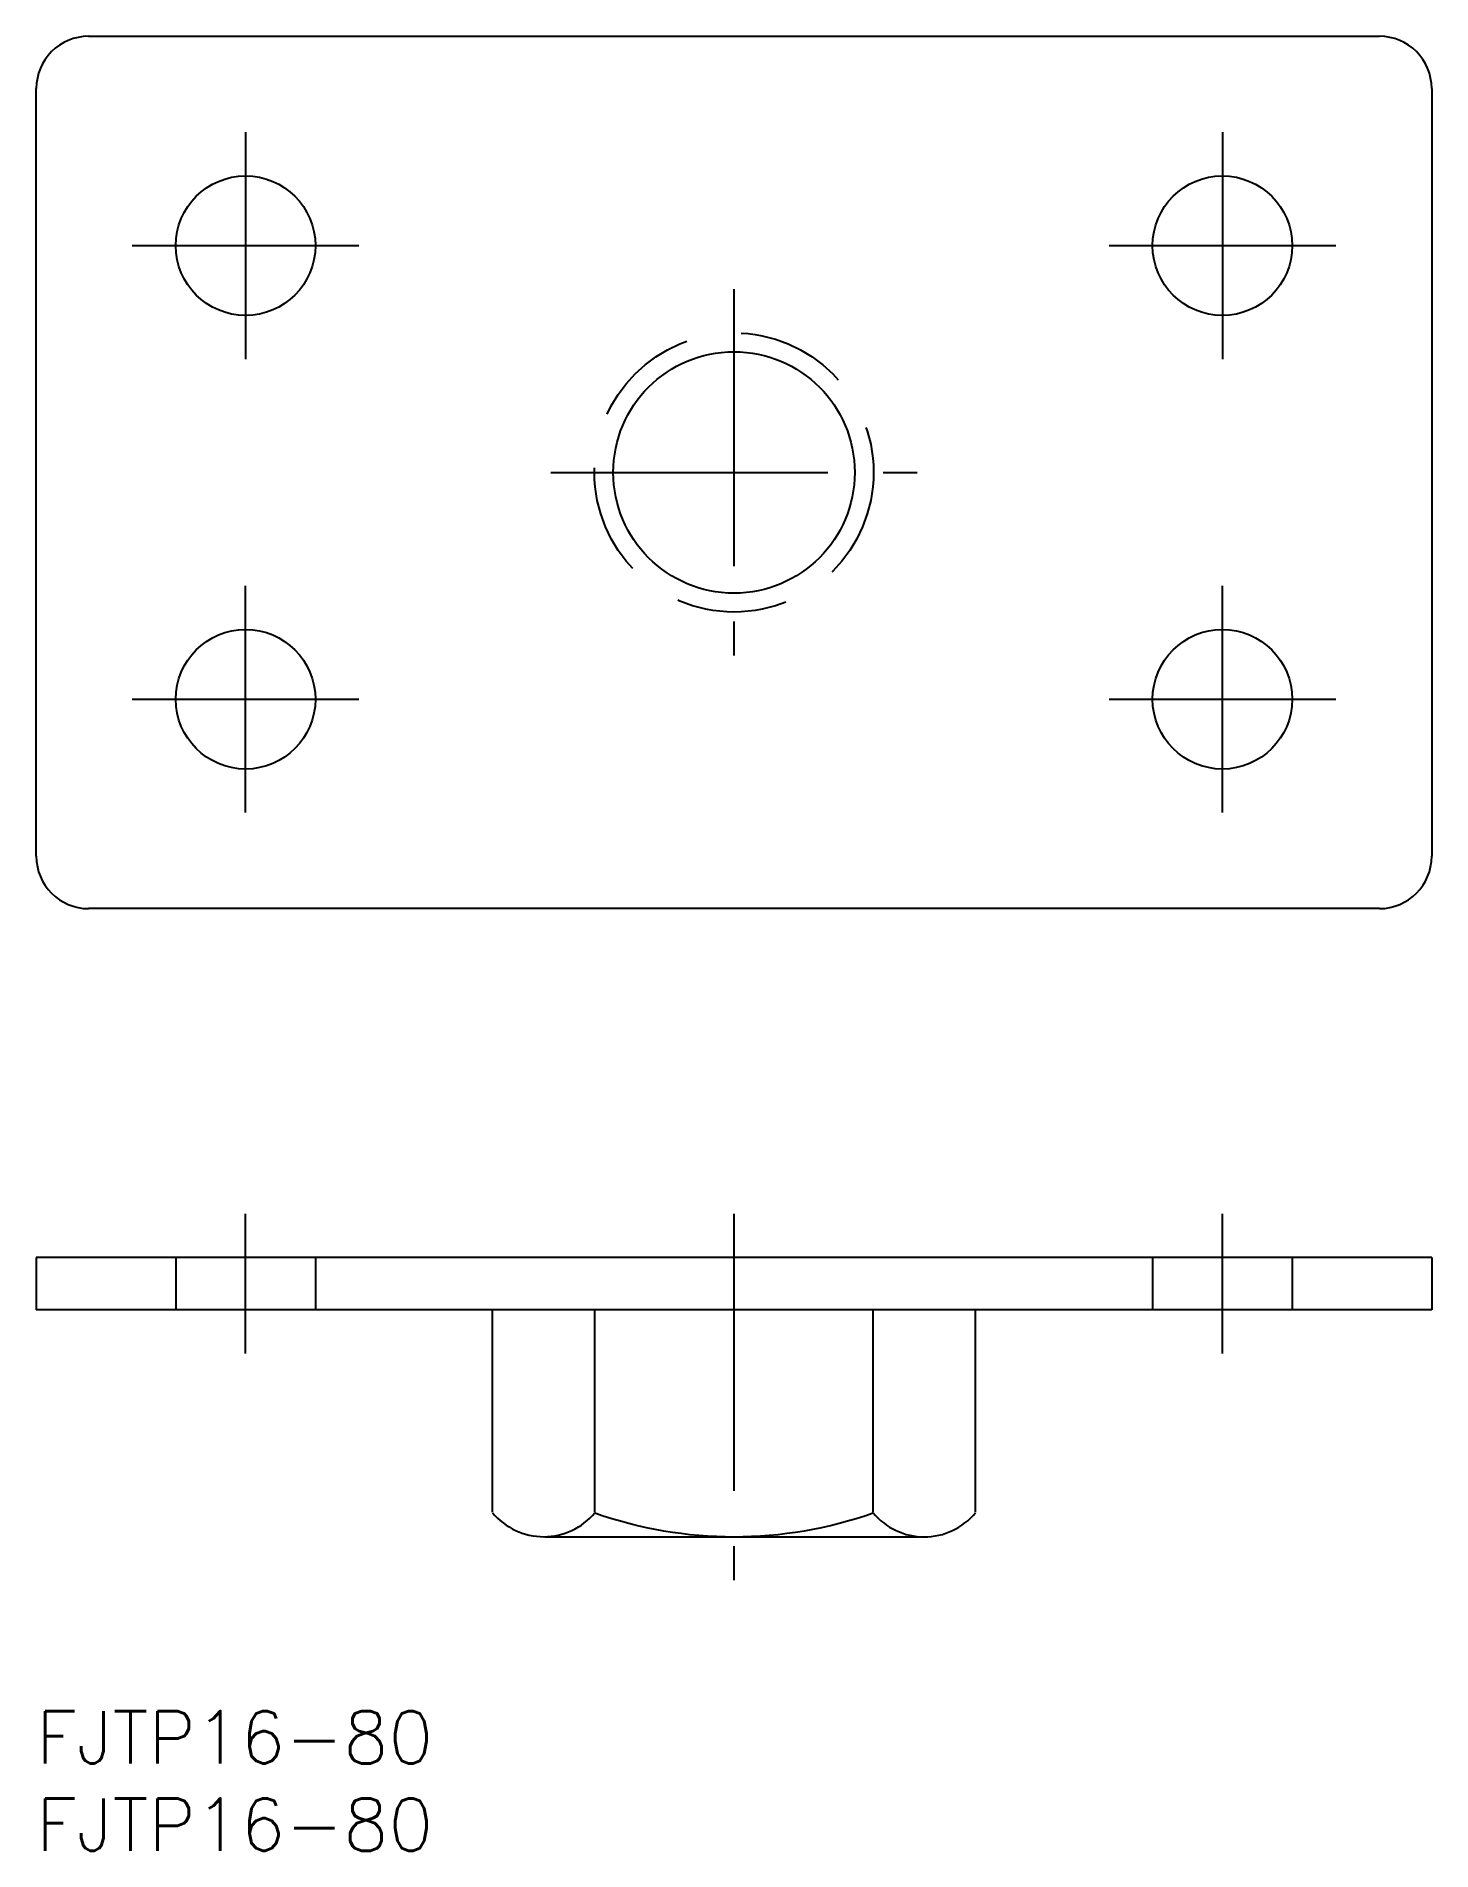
# Model space of a CAD drawing. Extents: x 0 to 80, y -8 to 96.
import ezdxf

# ---------------------------------------------------------------- set-up
doc = ezdxf.new("R2010")
doc.units = 0
doc.header["$LTSCALE"] = 0.5
doc.linetypes.add('CENTER', pattern=[50.8, 31.75, -6.35, 6.35, -6.35])
doc.linetypes.add('DASHED', pattern=[19.05, 12.7, -6.35])
for name, color, linetype in [('MSM_CENTER', 1, 'CENTER'), ('MSM_CONTINUOUS', 7, 'CONTINUOUS'), ('MSM_DASHED', 4, 'DASHED'), ('MSM_PART_NUMBER', 7, 'CONTINUOUS')]:
    doc.layers.add(name, color=color, linetype=linetype)
doc.styles.get("Standard").update_dxf_attribs({"font": 'txt.shx', "height": 3, "bigfont": 'bigfont.shx'})

msp = doc.modelspace()

# ---------------------------------------------------------------- linework, layer by layer
at = {"layer": 'MSM_CENTER'}
for p, q in [((12, 90.5), (12, 77.5)), ((68, 90.5), (68, 77.5)), ((5.5, 84), (18.5, 84)), ((61.5, 84), (74.5, 84)), ((40, 81.5), (40, 60.5)), ((29.5, 71), (50.5, 71)), ((12, 51.5), (12, 64.5)), ((68, 51.5), (68, 64.5)), ((5.5, 58), (18.5, 58)), ((61.5, 58), (74.5, 58)), ((12, 20.5), (12, 28.5)), ((40, 28.5), (40, 7.5)), ((68, 20.5), (68, 28.5))]:
    msp.add_line(p, q, dxfattribs=at)
at = {"layer": 'MSM_CONTINUOUS'}
for p, q in [((3, 96), (77, 96)), ((0, 49), (0, 93)), ((80, 93), (80, 49)), ((77, 46), (3, 46)), ((80, 26), (0, 26)), ((0, 26), (0, 23)), ((80, 26), (80, 23)), ((80, 23), (0, 23)), ((26.15, 11.4), (26.15, 23)), ((32.02, 11.4), (32.02, 23)), ((47.98, 11.4), (47.98, 23)), ((53.85, 11.4), (53.85, 23)), ((32.02, 17.7), (32.02, 17.7)), ((29.16, 10), (50.63, 10))]:
    msp.add_line(p, q, dxfattribs=at)
for centre, radius in [((12, 84), 4), ((68, 84), 4), ((40, 71), 6.92), ((12, 58), 4), ((68, 58), 4)]:
    msp.add_circle(centre, radius, dxfattribs=at)
for centre, radius, start, end in [((3, 93), 3, 90, 180), ((77, 93), 3, 0, 90), ((3, 49), 3, 180, 270), ((77, 49), 3, 270, 0), ((29.09, 13.83), 3.83, 219.9563, 320.0437), ((40, 33.94), 23.94, 250.5288, 289.4712), ((50.91, 13.8), 3.81, 219.6484, 320.3516)]:
    msp.add_arc(centre, radius, start, end, dxfattribs=at)
at = {"layer": 'MSM_DASHED'}
for p, q in [((8, 26), (8, 23)), ((16, 26), (16, 23)), ((64, 26), (64, 23)), ((72, 26), (72, 23))]:
    msp.add_line(p, q, dxfattribs=at)
msp.add_circle((40, 71), 8, dxfattribs=at)

# ---------------------------------------------------------------- texts
at = {"layer": 'MSM_PART_NUMBER'}
for p in [(0, -3), (0, -8)]:
    msp.add_text('FJTP16-80', height=3, dxfattribs=at).set_placement(p)

doc.saveas('drawing.dxf')
